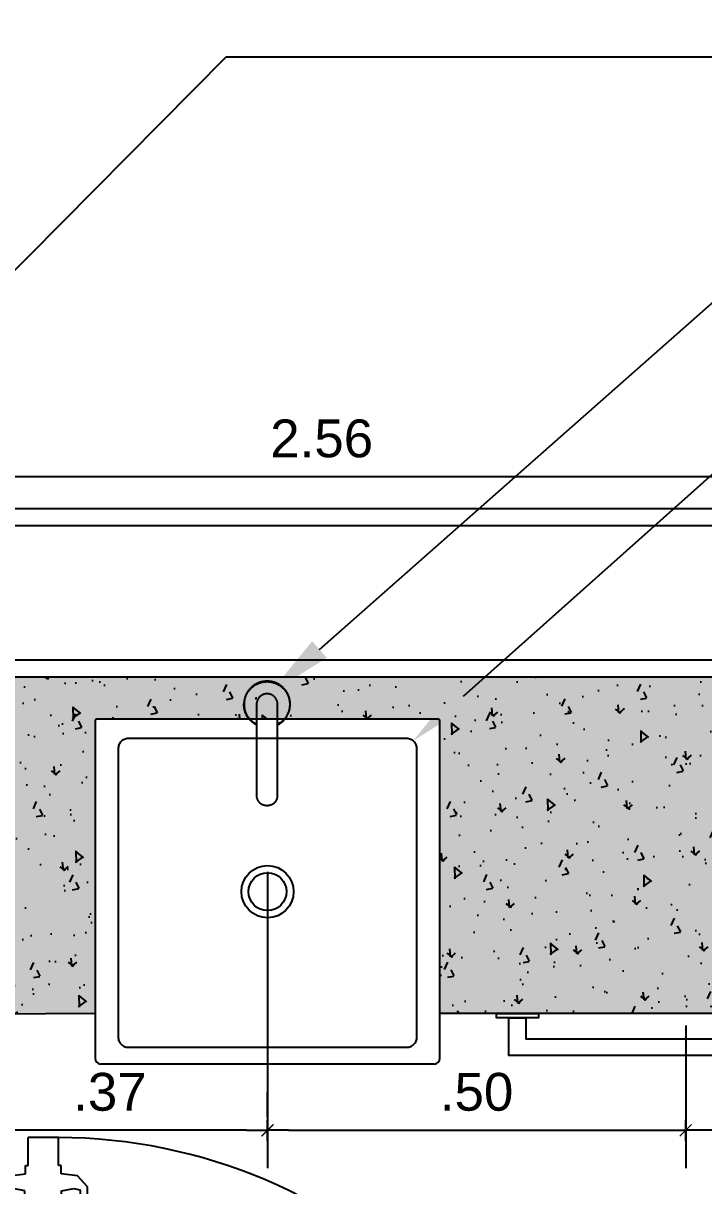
# Model space of a CAD drawing. Header units: metres. Extents: x 198 to 412, y -54 to 17.
# Drawn here: x 259.493 to 260.302, y -2.328 to -0.946 of the extents above; entities that cross this region are included whole.
import ezdxf
from ezdxf import colors
from ezdxf.entities.mleader import LeaderData, LeaderLine
from ezdxf.math import Vec2, Vec3

# ---------------------------------------------------------------- set-up
doc = ezdxf.new("R2010")
doc.units = ezdxf.units.M
doc.header["$LTSCALE"] = 10
for name, color, linetype in [('01', 1, 'Continuous'), ('02', 2, 'Continuous'), ('A-ABERTURAS', 2, 'Continuous'), ('A-EQUIPAMIENTO FIJO', 1, 'Continuous'), ('A-MUROS', 6, 'Continuous'), ('A-Revoques', 1, 'Continuous'), ('A-TEXTOS', 2, 'Continuous'), ('Equipamiento Fijo', 2, 'Continuous'), ('HT-253', 253, 'Continuous'), ('TCOTA', 1, 'Continuous')]:
    doc.layers.add(name, color=color, linetype=linetype)
doc.styles.add('ARIAL', font='arial.ttf')
doc.dimstyles.new('ST-COTA-25', dxfattribs={"dimscale": 0.25, "dimtxt": 0.18, "dimasz": 0.1, "dimexe": 0.18, "dimexo": 0.0625, "dimgap": 0.09, "dimtad": 1, "dimzin": 4, "dimdsep": 46, "dimtxsty": 'ARIAL', "dimblk1": 'COTA_N', "dimblk2": 'COTA_N', "dimsah": 1, "dimcen": 0.09, "dimclrd": 8, "dimclre": 8, "dimclrt": 1, "dimadec": 0, "dimazin": 0, "dimtfac": 1, "dimtix": 1, "dimtmove": 0, "dimatfit": 3, "dimldrblk": 'COTA_N', "dimfxl": 0.18, "dimtolj": 1, "dimtzin": 0, "dimarcsym": 0})

# ---------------------------------------------------------------- blocks, each defined once
blk = doc.blocks.new('hoja 65')
for p, q in [((1.8722, 6.9573), (1.8722, 6.9907)), ((1.9082, 6.9907), (1.8722, 6.9907)), ((1.8722, 6.9573), (1.8722, 6.9907)), ((1.9082, 6.9907), (1.8722, 6.9907)), ((1.9082, 6.9573), (1.9082, 6.9907)), ((1.9082, 6.9573), (1.9082, 6.9907)), ((1.869, 6.9476), (1.869, 6.9573)), ((1.869, 6.9573), (1.8722, 6.9573)), ((1.869, 6.9476), (1.869, 6.9573)), ((1.869, 6.9573), (1.8722, 6.9573)), ((1.9115, 6.9573), (1.9082, 6.9573)), ((1.9115, 6.9573), (1.9082, 6.9573)), ((1.9115, 6.9476), (1.9115, 6.9573)), ((1.9115, 6.9476), (1.9115, 6.9573)), ((1.8378, 6.9321), (1.8496, 6.945)), ((1.8378, 6.9321), (1.8496, 6.945)), ((1.8496, 6.945), (1.869, 6.9476)), ((1.8496, 6.945), (1.869, 6.9476)), ((1.9308, 6.945), (1.9115, 6.9476)), ((1.9308, 6.945), (1.9115, 6.9476)), ((1.9427, 6.9321), (1.9308, 6.945)), ((1.9427, 6.9321), (1.9308, 6.945)), ((1.8378, 6.8428), (1.8378, 6.9321)), ((1.8378, 6.8428), (1.8378, 6.9321)), ((1.8539, 6.9299), (1.8464, 6.9283)), ((1.8539, 6.9299), (1.8464, 6.9283)), ((1.8464, 6.9283), (1.8464, 6.8428)), ((1.8464, 6.9283), (1.8464, 6.8428)), ((1.8684, 6.9272), (1.8539, 6.9299)), ((1.8684, 6.9272), (1.8539, 6.9299)), ((1.8684, 6.9175), (1.8684, 6.9272)), ((1.8684, 6.9175), (1.8684, 6.9272)), ((1.912, 6.9272), (1.9265, 6.9299)), ((1.912, 6.9272), (1.9265, 6.9299)), ((1.912, 6.9175), (1.912, 6.9272)), ((1.912, 6.9175), (1.912, 6.9272)), ((1.9265, 6.9299), (1.9341, 6.9283)), ((1.9265, 6.9299), (1.9341, 6.9283)), ((1.9341, 6.9283), (1.9341, 6.8428)), ((1.9341, 6.9283), (1.9341, 6.8428)), ((1.9427, 6.8428), (1.9427, 6.9321)), ((1.9427, 6.8428), (1.9427, 6.9321)), ((1.8722, 6.9175), (1.8684, 6.9175)), ((1.8722, 6.9175), (1.8684, 6.9175)), ((1.8722, 6.3407), (1.8722, 6.9175)), ((1.8722, 6.3407), (1.8722, 6.9175)), ((1.9082, 6.3407), (1.9082, 6.9175)), ((1.9082, 6.9175), (1.912, 6.9175)), ((1.9082, 6.3407), (1.9082, 6.9175)), ((1.9082, 6.9175), (1.912, 6.9175)), ((1.8464, 6.8428), (1.8378, 6.8428)), ((1.8464, 6.8428), (1.8378, 6.8428)), ((1.9341, 6.8428), (1.9427, 6.8428)), ((1.9341, 6.8428), (1.9427, 6.8428)), ((1.8722, 6.3407), (1.9082, 6.3407)), ((1.8722, 6.3407), (1.9082, 6.3407))]:
    blk.add_line(p, q)
blk = doc.blocks.new('A$C9029')
at = {"transparency": 33554661}
h = blk.add_hatch(dxfattribs=at)
h.set_pattern_fill('ANSI31', color=1, scale=0.001, angle=180, style=0)
h.set_pattern_definition([(135, (3010.01075, -1180.768174), (0.0022450640303, 0.0022450640303), [])])
h.paths.add_polyline_path([(0.79, 0.01), (0.79, 0.12), (0.775, 0.12), (0.775, 0.01)])
h.paths.add_polyline_path([(0.055, 0.01), (0.055, 0.12), (0.04, 0.12), (0.04, 0.01)])
for p, q in [((0.04, 0.12), (0.02, 0.12)), ((0.79, 0.12), (0.81, 0.12)), ((0.04, 0.01), (0.02, 0.01)), ((0.79, 0.01), (0.81, 0.01))]:
    blk.add_line(p, q, dxfattribs=at)
for points in [[(0, 0.13), (0.07, 0.13), (0.07, 0.12), (0, 0.12)], [(0.83, 0.13), (0.76, 0.13), (0.76, 0.12), (0.83, 0.12)], [(0.01, 0.01), (0.08, 0.01), (0.08, 0), (0.01, 0)], [(0.82, 0.01), (0.75, 0.01), (0.75, 0), (0.82, 0)]]:
    blk.add_lwpolyline(points, close=True, dxfattribs=at)
at = {"color": 0, "linetype": 'ByBlock', "transparency": 33554661}
for points in [[(0.02, 0.12), (0.04, 0.12), (0.04, 0.01), (0.02, 0.01)], [(0.055, 0.12), (0.055, 0.01), (0.09, 0.01), (0.09, 0.084), (0.08, 0.084), (0.08, 0.12)], [(0.775, 0.12), (0.775, 0.01), (0.74, 0.01), (0.74, 0.084), (0.75, 0.084), (0.75, 0.12)], [(0.79, 0.12), (0.81, 0.12), (0.81, 0.01), (0.79, 0.01)]]:
    blk.add_lwpolyline(points, close=True, dxfattribs=at)
at = {"color": 1, "transparency": 33554661}
blk.add_arc((0.1135, 0.1333), 0.6367, 358.7992, 89.7714, dxfattribs=at)
at = {"transparency": 33554661}
blk.add_blockref('hoja 65', (-1.7922, -6.2207), dxfattribs=at)
blk = doc.blocks.new('L830_p')
at = {"layer": 'A-EQUIPAMIENTO FIJO'}
for p, q in [((-205.5, 212.4), (-205.5, -188.6)), ((202.5, 214.4), (-203.5, 214.4)), ((204.5, -188.6), (204.5, 212.4)), ((165, 191.4), (-166, 191.4)), ((-178, 179.4), (-178, -163.6)), ((177, -163.6), (177, 179.4)), ((-166, -175.6), (165, -175.6)), ((197.5, -195.6), (-198.5, -195.6))]:
    blk.add_line(p, q, dxfattribs=at)
for points in [[(-166, 191.4, 0), (-167.2, 191.4, 0), (-168.4, 191.2, 0), (-169.5, 190.9, 0), (-170.6, 190.5, 0), (-171.7, 190, 0), (-172.7, 189.4, 0), (-173.6, 188.7, 0), (-174.5, 187.9, 0), (-175.3, 187.1, 0), (-176, 186.1, 0), (-176.6, 185.1, 0), (-177.1, 184, 0), (-177.5, 182.9, 0), (-177.8, 181.8, 0), (-178, 180.6, 0), (-178, 179.4, 0)], [(177, 179.4, 0), (176.9, 180.6, 0), (176.8, 181.8, 0), (176.5, 182.9, 0), (176.1, 184, 0), (175.6, 185.1, 0), (175, 186.1, 0), (174.3, 187.1, 0), (173.5, 187.9, 0), (172.6, 188.7, 0), (171.7, 189.4, 0), (170.6, 190, 0), (169.6, 190.5, 0), (168.5, 190.9, 0), (167.3, 191.2, 0), (166.2, 191.4, 0), (165, 191.4, 0)], [(-178, -163.6, 0), (-178, -164.8, 0), (-177.8, -165.9, 0), (-177.5, -167.1, 0), (-177.1, -168.2, 0), (-176.6, -169.2, 0), (-176, -170.3, 0), (-175.3, -171.2, 0), (-174.5, -172.1, 0), (-173.6, -172.9, 0), (-172.7, -173.6, 0), (-171.7, -174.2, 0), (-170.6, -174.7, 0), (-169.5, -175.1, 0), (-168.4, -175.4, 0), (-167.2, -175.5, 0), (-166, -175.6, 0)], [(165, -175.6, 0), (166.2, -175.5, 0), (167.3, -175.4, 0), (168.5, -175.1, 0), (169.6, -174.7, 0), (170.6, -174.2, 0), (171.7, -173.6, 0), (172.6, -172.9, 0), (173.5, -172.1, 0), (174.3, -171.2, 0), (175, -170.3, 0), (175.6, -169.2, 0), (176.1, -168.2, 0), (176.5, -167.1, 0), (176.8, -165.9, 0), (176.9, -164.8, 0), (177, -163.6, 0)]]:
    blk.add_polyline3d(points, dxfattribs=at)
for radius in [31, 22.5]:
    blk.add_circle((-0.5, 9.4), radius, dxfattribs=at)
for centre, radius, start, end in [((-203.5, 212.4), 2, 89.9815, 180), ((202.5, 212.4), 2, 359.9815, 90), ((-198.5, -188.6), 7, 180.001, 270.001), ((197.5, -188.6), 7, 269.999, 359.999)]:
    blk.add_arc(centre, radius, start, end, dxfattribs=at)
blk = doc.blocks.new('A$C4FED31ED')
for p, q in [((-0.015, 0.0828), (-0.0141, 0.0833)), ((-0.0141, 0.0833), (-0.0133, 0.0837)), ((-0.0129, 0.0834), (-0.0137, 0.0829)), ((-0.0133, 0.0837), (-0.0124, 0.0841)), ((-0.0121, 0.0838), (-0.0129, 0.0834)), ((-0.0124, 0.0841), (-0.0116, 0.0845)), ((-0.0112, 0.0842), (-0.0121, 0.0838)), ((-0.0116, 0.0845), (-0.0107, 0.0849)), ((-0.0104, 0.0845), (-0.0112, 0.0842)), ((-0.0107, 0.0849), (-0.0098, 0.0853)), ((-0.0095, 0.0848), (-0.0104, 0.0845)), ((-0.0098, 0.0853), (-0.0089, 0.0856)), ((-0.0086, 0.0851), (-0.0095, 0.0848)), ((-0.0089, 0.0856), (-0.008, 0.0858)), ((-0.0078, 0.0854), (-0.0086, 0.0851)), ((-0.008, 0.0858), (-0.0071, 0.0861)), ((-0.0069, 0.0856), (-0.0078, 0.0854)), ((-0.0071, 0.0861), (-0.0061, 0.0863)), ((-0.006, 0.0858), (-0.0069, 0.0856)), ((-0.0061, 0.0863), (-0.0052, 0.0865)), ((-0.0051, 0.086), (-0.006, 0.0858)), ((-0.0052, 0.0865), (-0.0043, 0.0866)), ((-0.0041, 0.0861), (-0.0051, 0.086)), ((-0.0043, 0.0866), (-0.0033, 0.0867)), ((-0.0032, 0.0862), (-0.0041, 0.0861)), ((-0.0033, 0.0867), (-0.0024, 0.0868)), ((-0.0023, 0.0863), (-0.0032, 0.0862)), ((-0.0024, 0.0868), (-0.0014, 0.0869)), ((-0.0014, 0.0864), (-0.0023, 0.0863)), ((-0.0014, 0.0869), (-0.0005, 0.0869)), ((-0.0005, 0.0864), (-0.0014, 0.0864)), ((-0.0005, 0.0869), (0.0005, 0.0869)), ((0.0005, 0.0864), (-0.0005, 0.0864)), ((0.0005, 0.0869), (0.0014, 0.0868)), ((0.0014, 0.0863), (0.0005, 0.0864)), ((0.0014, 0.0868), (0.0023, 0.0867)), ((0.0023, 0.0862), (0.0014, 0.0863)), ((0.0023, 0.0867), (0.0033, 0.0866)), ((0.0032, 0.0861), (0.0023, 0.0862)), ((0.0041, 0.086), (0.0032, 0.0861)), ((0.0033, 0.0866), (0.0042, 0.0865)), ((0.005, 0.0858), (0.0041, 0.086)), ((0.0042, 0.0865), (0.0051, 0.0863)), ((0.0059, 0.0856), (0.005, 0.0858)), ((0.0051, 0.0863), (0.006, 0.0861)), ((0.0068, 0.0854), (0.0059, 0.0856)), ((0.006, 0.0861), (0.0069, 0.0859)), ((0.0077, 0.0851), (0.0068, 0.0854)), ((0.0069, 0.0859), (0.0078, 0.0856)), ((0.0086, 0.0848), (0.0077, 0.0851)), ((0.0078, 0.0856), (0.0087, 0.0853)), ((0.0094, 0.0845), (0.0086, 0.0848)), ((0.0087, 0.0853), (0.0096, 0.085)), ((0.0103, 0.0842), (0.0094, 0.0845)), ((0.0096, 0.085), (0.0105, 0.0846)), ((0.0111, 0.0838), (0.0103, 0.0842)), ((0.0105, 0.0846), (0.0113, 0.0842)), ((0.012, 0.0834), (0.0111, 0.0838)), ((0.0113, 0.0842), (0.0122, 0.0838)), ((0.0128, 0.0829), (0.012, 0.0834)), ((0.0122, 0.0838), (0.013, 0.0834)), ((0.013, 0.0834), (0.0138, 0.0829)), ((-0.0262, 0.069), (-0.0259, 0.0699)), ((-0.0259, 0.0699), (-0.0255, 0.0708)), ((-0.0256, 0.0693), (-0.0259, 0.0684)), ((-0.0252, 0.0701), (-0.0256, 0.0693)), ((-0.0255, 0.0708), (-0.0251, 0.0716)), ((-0.0249, 0.071), (-0.0252, 0.0701)), ((-0.0251, 0.0716), (-0.0247, 0.0725)), ((-0.0244, 0.0718), (-0.0249, 0.071)), ((-0.0247, 0.0725), (-0.0242, 0.0733)), ((-0.024, 0.0726), (-0.0244, 0.0718)), ((-0.0242, 0.0733), (-0.0237, 0.0741)), ((-0.0235, 0.0734), (-0.024, 0.0726)), ((-0.0237, 0.0741), (-0.0232, 0.0749)), ((-0.023, 0.0742), (-0.0235, 0.0734)), ((-0.0232, 0.0749), (-0.0226, 0.0757)), ((-0.0225, 0.075), (-0.023, 0.0742)), ((-0.0226, 0.0757), (-0.022, 0.0765)), ((-0.022, 0.0757), (-0.0225, 0.075)), ((-0.022, 0.0765), (-0.0214, 0.0772)), ((-0.0214, 0.0764), (-0.022, 0.0757)), ((-0.0214, 0.0772), (-0.0208, 0.0779)), ((-0.0208, 0.0771), (-0.0214, 0.0764)), ((-0.0208, 0.0779), (-0.0201, 0.0786)), ((-0.0202, 0.0778), (-0.0208, 0.0771)), ((-0.0196, 0.0785), (-0.0202, 0.0778)), ((-0.0201, 0.0786), (-0.0195, 0.0793)), ((-0.0189, 0.0791), (-0.0196, 0.0785)), ((-0.0195, 0.0793), (-0.0188, 0.0799)), ((-0.0182, 0.0797), (-0.0189, 0.0791)), ((-0.0188, 0.0799), (-0.018, 0.0805)), ((-0.0175, 0.0803), (-0.0182, 0.0797)), ((-0.018, 0.0805), (-0.0173, 0.0811)), ((-0.0168, 0.0809), (-0.0175, 0.0803)), ((-0.0173, 0.0811), (-0.0165, 0.0817)), ((-0.016, 0.0814), (-0.0168, 0.0809)), ((-0.0165, 0.0817), (-0.0158, 0.0823)), ((-0.0153, 0.082), (-0.016, 0.0814)), ((-0.0158, 0.0823), (-0.015, 0.0828)), ((-0.0145, 0.0825), (-0.0153, 0.082)), ((-0.0137, 0.0829), (-0.0145, 0.0825)), ((-0.0086, 0.0689), (-0.0083, 0.0692)), ((-0.0083, 0.0692), (-0.0079, 0.0694)), ((-0.0079, 0.0694), (-0.0076, 0.0697)), ((-0.0076, 0.0697), (-0.0072, 0.0699)), ((-0.0072, 0.0699), (-0.0068, 0.0701)), ((-0.0068, 0.0701), (-0.0065, 0.0704)), ((-0.0065, 0.0704), (-0.0061, 0.0706)), ((-0.0061, 0.0706), (-0.0057, 0.0707)), ((-0.0057, 0.0707), (-0.0053, 0.0709)), ((-0.0053, 0.0709), (-0.0049, 0.0711)), ((-0.0049, 0.0711), (-0.0045, 0.0712)), ((-0.0045, 0.0712), (-0.0041, 0.0714)), ((-0.0041, 0.0714), (-0.0037, 0.0715)), ((-0.0037, 0.0715), (-0.0033, 0.0716)), ((-0.0033, 0.0716), (-0.0028, 0.0717)), ((-0.0028, 0.0717), (-0.0024, 0.0717)), ((-0.0024, 0.0717), (-0.002, 0.0718)), ((-0.002, 0.0718), (-0.0015, 0.0718)), ((-0.0015, 0.0718), (-0.0011, 0.0719)), ((-0.0011, 0.0719), (-0.0007, 0.0719)), ((-0.0007, 0.0719), (-0.0003, 0.0719)), ((-0.0003, 0.0719), (0.0002, 0.0719)), ((0.0002, 0.0719), (0.0006, 0.0718)), ((0.0006, 0.0718), (0.001, 0.0718)), ((0.001, 0.0718), (0.0015, 0.0717)), ((0.0015, 0.0717), (0.0019, 0.0717)), ((0.0019, 0.0717), (0.0023, 0.0716)), ((0.0023, 0.0716), (0.0027, 0.0715)), ((0.0027, 0.0715), (0.0031, 0.0714)), ((0.0031, 0.0714), (0.0036, 0.0712)), ((0.0036, 0.0712), (0.004, 0.0711)), ((0.004, 0.0711), (0.0044, 0.0709)), ((0.0044, 0.0709), (0.0048, 0.0707)), ((0.0048, 0.0707), (0.0051, 0.0706)), ((0.0051, 0.0706), (0.0055, 0.0704)), ((0.0055, 0.0704), (0.0059, 0.0701)), ((0.0059, 0.0701), (0.0063, 0.0699)), ((0.0063, 0.0699), (0.0066, 0.0697)), ((0.0066, 0.0697), (0.007, 0.0694)), ((0.007, 0.0694), (0.0073, 0.0692)), ((0.0073, 0.0692), (0.0077, 0.0689)), ((0.0136, 0.0825), (0.0128, 0.0829)), ((0.0143, 0.082), (0.0136, 0.0825)), ((0.0138, 0.0829), (0.0146, 0.0824)), ((0.0151, 0.0814), (0.0143, 0.082)), ((0.0146, 0.0824), (0.0154, 0.0819)), ((0.0158, 0.0809), (0.0151, 0.0814)), ((0.0154, 0.0819), (0.0161, 0.0813)), ((0.0166, 0.0803), (0.0158, 0.0809)), ((0.0161, 0.0813), (0.0169, 0.0807)), ((0.0173, 0.0797), (0.0166, 0.0803)), ((0.0169, 0.0807), (0.0176, 0.0801)), ((0.018, 0.0791), (0.0173, 0.0797)), ((0.0176, 0.0801), (0.0183, 0.0795)), ((0.0186, 0.0785), (0.018, 0.0791)), ((0.0183, 0.0795), (0.019, 0.0788)), ((0.0193, 0.0778), (0.0186, 0.0785)), ((0.019, 0.0788), (0.0196, 0.0782)), ((0.0199, 0.0771), (0.0193, 0.0778)), ((0.0196, 0.0782), (0.0203, 0.0775)), ((0.0205, 0.0764), (0.0199, 0.0771)), ((0.0203, 0.0775), (0.0209, 0.0767)), ((0.021, 0.0757), (0.0205, 0.0764)), ((0.0209, 0.0767), (0.0214, 0.076)), ((0.0216, 0.075), (0.021, 0.0757)), ((0.0214, 0.076), (0.022, 0.0753)), ((0.0221, 0.0742), (0.0216, 0.075)), ((0.022, 0.0753), (0.0225, 0.0745)), ((0.0226, 0.0734), (0.0221, 0.0742)), ((0.0225, 0.0745), (0.023, 0.0737)), ((0.0231, 0.0726), (0.0226, 0.0734)), ((0.023, 0.0737), (0.0235, 0.0729)), ((0.0235, 0.0718), (0.0231, 0.0726)), ((0.0235, 0.0729), (0.0239, 0.072)), ((0.0239, 0.071), (0.0235, 0.0718)), ((0.0239, 0.072), (0.0244, 0.0712)), ((0.0243, 0.0701), (0.0239, 0.071)), ((0.0246, 0.0693), (0.0243, 0.0701)), ((0.0244, 0.0712), (0.0248, 0.0703)), ((0.025, 0.0684), (0.0246, 0.0693)), ((0.0248, 0.0703), (0.0251, 0.0695)), ((0.0251, 0.0695), (0.0254, 0.0686)), ((-0.028, 0.0597), (-0.0279, 0.0606)), ((-0.028, 0.0587), (-0.028, 0.0597)), ((-0.0279, 0.0578), (-0.028, 0.0587)), ((-0.0279, 0.0616), (-0.0278, 0.0625)), ((-0.0279, 0.0606), (-0.0279, 0.0616)), ((-0.0278, 0.0568), (-0.0279, 0.0578)), ((-0.0278, 0.0625), (-0.0277, 0.0635)), ((-0.0277, 0.0559), (-0.0278, 0.0568)), ((-0.0277, 0.0635), (-0.0275, 0.0644)), ((-0.0276, 0.0549), (-0.0277, 0.0559)), ((-0.0275, 0.0644), (-0.0273, 0.0654)), ((-0.0274, 0.0612), (-0.0275, 0.0603)), ((-0.0275, 0.0603), (-0.0275, 0.0594)), ((-0.0275, 0.0594), (-0.0275, 0.0585)), ((-0.0275, 0.0585), (-0.0274, 0.0576)), ((-0.0273, 0.0622), (-0.0274, 0.0612)), ((-0.0274, 0.0576), (-0.0273, 0.0566)), ((-0.0273, 0.0654), (-0.0271, 0.0663)), ((-0.0272, 0.0631), (-0.0273, 0.0622)), ((-0.0273, 0.0566), (-0.0272, 0.0557)), ((-0.0271, 0.064), (-0.0272, 0.0631)), ((-0.0272, 0.0557), (-0.0271, 0.0548)), ((-0.0271, 0.0663), (-0.0268, 0.0672)), ((-0.0269, 0.0649), (-0.0271, 0.064)), ((-0.0267, 0.0658), (-0.0269, 0.0649)), ((-0.0268, 0.0672), (-0.0266, 0.0681)), ((-0.0265, 0.0667), (-0.0267, 0.0658)), ((-0.0266, 0.0681), (-0.0262, 0.069)), ((-0.0262, 0.0676), (-0.0265, 0.0667)), ((-0.0259, 0.0684), (-0.0262, 0.0676)), ((-0.013, 0.0598), (-0.0129, 0.0603)), ((-0.013, 0.0594), (-0.013, 0.0598)), ((-0.013, -0.0329), (-0.013, 0.0594)), ((-0.0129, 0.0611), (-0.0128, 0.0615)), ((-0.0129, 0.0607), (-0.0129, 0.0611)), ((-0.0129, 0.0603), (-0.0129, 0.0607)), ((-0.0128, 0.0615), (-0.0127, 0.062)), ((-0.0127, 0.062), (-0.0126, 0.0624)), ((-0.0126, 0.0624), (-0.0125, 0.0628)), ((-0.0125, 0.0628), (-0.0124, 0.0632)), ((-0.0124, 0.0632), (-0.0122, 0.0636)), ((-0.0122, 0.0636), (-0.0121, 0.064)), ((-0.0121, 0.064), (-0.0119, 0.0644)), ((-0.0119, 0.0644), (-0.0117, 0.0648)), ((-0.0117, 0.0648), (-0.0115, 0.0652)), ((-0.0115, 0.0652), (-0.0113, 0.0656)), ((-0.0113, 0.0656), (-0.0111, 0.066)), ((-0.0111, 0.066), (-0.0109, 0.0663)), ((-0.0109, 0.0663), (-0.0106, 0.0667)), ((-0.0106, 0.0667), (-0.0104, 0.067)), ((-0.0104, 0.067), (-0.0101, 0.0674)), ((-0.0101, 0.0674), (-0.0098, 0.0677)), ((-0.0098, 0.0677), (-0.0095, 0.068)), ((-0.0095, 0.068), (-0.0092, 0.0683)), ((-0.0092, 0.0683), (-0.0089, 0.0686)), ((-0.0089, 0.0686), (-0.0086, 0.0689)), ((0.0077, 0.0689), (0.008, 0.0686)), ((0.008, 0.0686), (0.0083, 0.0683)), ((0.0083, 0.0683), (0.0086, 0.068)), ((0.0086, 0.068), (0.0089, 0.0677)), ((0.0089, 0.0677), (0.0092, 0.0674)), ((0.0092, 0.0674), (0.0094, 0.067)), ((0.0094, 0.067), (0.0097, 0.0667)), ((0.0097, 0.0667), (0.0099, 0.0663)), ((0.0099, 0.0663), (0.0102, 0.066)), ((0.0102, 0.066), (0.0104, 0.0656)), ((0.0104, 0.0656), (0.0106, 0.0652)), ((0.0106, 0.0652), (0.0108, 0.0648)), ((0.0108, 0.0648), (0.011, 0.0644)), ((0.011, 0.0644), (0.0111, 0.064)), ((0.0111, 0.064), (0.0113, 0.0636)), ((0.0113, 0.0636), (0.0114, 0.0632)), ((0.0114, 0.0632), (0.0116, 0.0628)), ((0.0116, 0.0628), (0.0117, 0.0624)), ((0.0117, 0.0624), (0.0118, 0.062)), ((0.0118, 0.062), (0.0118, 0.0615)), ((0.0118, 0.0615), (0.0119, 0.0611)), ((0.0119, 0.0611), (0.012, 0.0607)), ((0.012, 0.0607), (0.012, 0.0603)), ((0.012, 0.0603), (0.012, 0.0598)), ((0.012, 0.0598), (0.012, 0.0594)), ((0.012, 0.0594), (0.012, -0.0329)), ((0.0253, 0.0676), (0.025, 0.0684)), ((0.0255, 0.0667), (0.0253, 0.0676)), ((0.0254, 0.0686), (0.0257, 0.0677)), ((0.0258, 0.0658), (0.0255, 0.0667)), ((0.0257, 0.0677), (0.026, 0.0668)), ((0.026, 0.0649), (0.0258, 0.0658)), ((0.026, 0.0668), (0.0262, 0.0659)), ((0.0261, 0.064), (0.026, 0.0649)), ((0.0263, 0.0631), (0.0261, 0.064)), ((0.0261, 0.0548), (0.0263, 0.0557)), ((0.0262, 0.0659), (0.0265, 0.065)), ((0.0264, 0.0622), (0.0263, 0.0631)), ((0.0263, 0.0557), (0.0264, 0.0566)), ((0.0265, 0.0612), (0.0264, 0.0622)), ((0.0264, 0.0566), (0.0265, 0.0576)), ((0.0265, 0.065), (0.0266, 0.0641)), ((0.0265, 0.0603), (0.0265, 0.0612)), ((0.0265, 0.0594), (0.0265, 0.0603)), ((0.0265, 0.0585), (0.0265, 0.0594)), ((0.0265, 0.0576), (0.0265, 0.0585)), ((0.0266, 0.0641), (0.0268, 0.0631)), ((0.0266, 0.0547), (0.0268, 0.0556)), ((0.0268, 0.0631), (0.0269, 0.0622)), ((0.0268, 0.0556), (0.0269, 0.0566)), ((0.0269, 0.0622), (0.027, 0.0613)), ((0.0269, 0.0566), (0.027, 0.0575)), ((0.027, 0.0613), (0.027, 0.0603)), ((0.027, 0.0603), (0.027, 0.0594)), ((0.027, 0.0584), (0.027, 0.0594)), ((0.027, 0.0575), (0.027, 0.0584)), ((-0.0274, 0.054), (-0.0276, 0.0549)), ((-0.0272, 0.0531), (-0.0274, 0.054)), ((-0.027, 0.0521), (-0.0272, 0.0531)), ((-0.0271, 0.0548), (-0.0269, 0.0539)), ((-0.0267, 0.0512), (-0.027, 0.0521)), ((-0.0269, 0.0539), (-0.0267, 0.053)), ((-0.0267, 0.053), (-0.0265, 0.0521)), ((-0.0264, 0.0503), (-0.0267, 0.0512)), ((-0.0265, 0.0521), (-0.0262, 0.0512)), ((-0.0261, 0.0494), (-0.0264, 0.0503)), ((-0.0262, 0.0512), (-0.0259, 0.0504)), ((-0.0257, 0.0485), (-0.0261, 0.0494)), ((-0.0259, 0.0504), (-0.0256, 0.0495)), ((-0.0253, 0.0477), (-0.0257, 0.0485)), ((-0.0256, 0.0495), (-0.0252, 0.0487)), ((-0.0249, 0.0468), (-0.0253, 0.0477)), ((-0.0252, 0.0487), (-0.0249, 0.0478)), ((-0.0249, 0.0478), (-0.0245, 0.047)), ((-0.0245, 0.046), (-0.0249, 0.0468)), ((-0.0245, 0.047), (-0.024, 0.0462)), ((-0.024, 0.0452), (-0.0245, 0.046)), ((-0.024, 0.0462), (-0.0236, 0.0454)), ((-0.0235, 0.0443), (-0.024, 0.0452)), ((-0.0236, 0.0454), (-0.0231, 0.0446)), ((-0.023, 0.0436), (-0.0235, 0.0443)), ((-0.0231, 0.0446), (-0.0226, 0.0439)), ((-0.0224, 0.0428), (-0.023, 0.0436)), ((-0.0226, 0.0439), (-0.022, 0.0431)), ((-0.0218, 0.042), (-0.0224, 0.0428)), ((-0.022, 0.0431), (-0.0214, 0.0424)), ((-0.0212, 0.0413), (-0.0218, 0.042)), ((-0.0214, 0.0424), (-0.0209, 0.0417)), ((-0.0209, 0.0417), (-0.0202, 0.041)), ((0.0193, 0.041), (0.0199, 0.0417)), ((0.0199, 0.0417), (0.0205, 0.0424)), ((0.0202, 0.0412), (0.0208, 0.042)), ((0.0205, 0.0424), (0.0211, 0.0431)), ((0.0208, 0.042), (0.0214, 0.0427)), ((0.0211, 0.0431), (0.0216, 0.0439)), ((0.0214, 0.0427), (0.0219, 0.0435)), ((0.0216, 0.0439), (0.0221, 0.0446)), ((0.0219, 0.0435), (0.0225, 0.0442)), ((0.0221, 0.0446), (0.0226, 0.0454)), ((0.0225, 0.0442), (0.023, 0.045)), ((0.0226, 0.0454), (0.0231, 0.0462)), ((0.023, 0.045), (0.0235, 0.0458)), ((0.0231, 0.0462), (0.0235, 0.047)), ((0.0235, 0.047), (0.0239, 0.0478)), ((0.0235, 0.0458), (0.0239, 0.0467)), ((0.0239, 0.0478), (0.0243, 0.0487)), ((0.0239, 0.0467), (0.0243, 0.0475)), ((0.0243, 0.0487), (0.0247, 0.0495)), ((0.0243, 0.0475), (0.0247, 0.0484)), ((0.0247, 0.0495), (0.025, 0.0504)), ((0.0247, 0.0484), (0.0251, 0.0492)), ((0.025, 0.0504), (0.0253, 0.0512)), ((0.0251, 0.0492), (0.0254, 0.0501)), ((0.0253, 0.0512), (0.0255, 0.0521)), ((0.0254, 0.0501), (0.0257, 0.051)), ((0.0255, 0.0521), (0.0258, 0.053)), ((0.0257, 0.051), (0.026, 0.0519)), ((0.0258, 0.053), (0.026, 0.0539)), ((0.026, 0.0539), (0.0261, 0.0548)), ((0.026, 0.0519), (0.0262, 0.0528)), ((0.0262, 0.0528), (0.0264, 0.0538)), ((0.0264, 0.0538), (0.0266, 0.0547)), ((-0.0205, 0.0406), (-0.0212, 0.0413)), ((-0.0199, 0.0399), (-0.0205, 0.0406)), ((-0.0202, 0.041), (-0.0196, 0.0403)), ((-0.0192, 0.0393), (-0.0199, 0.0399)), ((-0.0196, 0.0403), (-0.0189, 0.0397)), ((-0.0185, 0.0386), (-0.0192, 0.0393)), ((-0.0189, 0.0397), (-0.0183, 0.0391)), ((-0.0178, 0.038), (-0.0185, 0.0386)), ((-0.0183, 0.0391), (-0.0176, 0.0385)), ((-0.017, 0.0374), (-0.0178, 0.038)), ((-0.0176, 0.0385), (-0.0168, 0.0379)), ((-0.0162, 0.0369), (-0.017, 0.0374)), ((-0.0168, 0.0379), (-0.0161, 0.0374)), ((-0.0154, 0.0363), (-0.0162, 0.0369)), ((-0.0161, 0.0374), (-0.0153, 0.0369)), ((-0.0146, 0.0358), (-0.0154, 0.0363)), ((-0.0153, 0.0369), (-0.0146, 0.0364)), ((-0.0146, 0.0364), (-0.0138, 0.0359)), ((-0.0138, 0.0353), (-0.0146, 0.0358)), ((-0.0138, 0.0359), (-0.013, 0.0355)), ((-0.013, 0.0349), (-0.0138, 0.0353)), ((0.012, 0.0355), (0.0128, 0.0359)), ((0.012, 0.0349), (0.0129, 0.0353)), ((0.0128, 0.0359), (0.0136, 0.0364)), ((0.0129, 0.0353), (0.0137, 0.0358)), ((0.0136, 0.0364), (0.0144, 0.0369)), ((0.0137, 0.0358), (0.0145, 0.0363)), ((0.0144, 0.0369), (0.0152, 0.0374)), ((0.0145, 0.0363), (0.0153, 0.0368)), ((0.0152, 0.0374), (0.0159, 0.0379)), ((0.0153, 0.0368), (0.016, 0.0374)), ((0.0159, 0.0379), (0.0166, 0.0385)), ((0.016, 0.0374), (0.0168, 0.038)), ((0.0166, 0.0385), (0.0173, 0.0391)), ((0.0168, 0.038), (0.0175, 0.0386)), ((0.0173, 0.0391), (0.018, 0.0397)), ((0.0175, 0.0386), (0.0182, 0.0392)), ((0.018, 0.0397), (0.0187, 0.0403)), ((0.0182, 0.0392), (0.0189, 0.0399)), ((0.0187, 0.0403), (0.0193, 0.041)), ((0.0189, 0.0399), (0.0195, 0.0405)), ((0.0195, 0.0405), (0.0202, 0.0412)), ((-0.013, -0.0498), (-0.013, -0.033)), ((0.012, -0.033), (0.012, -0.0498)), ((-0.013, -0.05), (-0.013, -0.0498)), ((-0.013, -0.0503), (-0.013, -0.05)), ((-0.0129, -0.0505), (-0.013, -0.0503)), ((-0.0129, -0.0508), (-0.0129, -0.0505)), ((-0.0129, -0.051), (-0.0129, -0.0508)), ((-0.0129, -0.0513), (-0.0129, -0.051)), ((-0.0128, -0.0515), (-0.0129, -0.0513)), ((-0.0128, -0.0518), (-0.0128, -0.0515)), ((-0.0127, -0.052), (-0.0128, -0.0518)), ((-0.0126, -0.0523), (-0.0127, -0.052)), ((-0.0126, -0.0526), (-0.0126, -0.0523)), ((-0.0125, -0.0528), (-0.0126, -0.0526)), ((-0.0124, -0.0531), (-0.0125, -0.0528)), ((-0.0123, -0.0533), (-0.0124, -0.0531)), ((-0.0122, -0.0536), (-0.0123, -0.0533)), ((-0.0121, -0.0538), (-0.0122, -0.0536)), ((-0.012, -0.0541), (-0.0121, -0.0538)), ((-0.0118, -0.0543), (-0.012, -0.0541)), ((-0.0117, -0.0546), (-0.0118, -0.0543)), ((-0.0116, -0.0548), (-0.0117, -0.0546)), ((-0.0114, -0.0551), (-0.0116, -0.0548)), ((-0.0113, -0.0553), (-0.0114, -0.0551)), ((0.0105, -0.0551), (0.0103, -0.0553)), ((0.0106, -0.0548), (0.0105, -0.0551)), ((0.0108, -0.0546), (0.0106, -0.0548)), ((0.0109, -0.0543), (0.0108, -0.0546)), ((0.011, -0.0541), (0.0109, -0.0543)), ((0.0112, -0.0538), (0.011, -0.0541)), ((0.0113, -0.0536), (0.0112, -0.0538)), ((0.0114, -0.0533), (0.0113, -0.0536)), ((0.0115, -0.0531), (0.0114, -0.0533)), ((0.0116, -0.0526), (0.0115, -0.0528)), ((0.0115, -0.0528), (0.0115, -0.0531)), ((0.0117, -0.0523), (0.0116, -0.0526)), ((0.0118, -0.052), (0.0117, -0.0523)), ((0.0119, -0.0515), (0.0118, -0.0518)), ((0.0118, -0.0518), (0.0118, -0.052)), ((0.012, -0.051), (0.0119, -0.0513)), ((0.0119, -0.0513), (0.0119, -0.0515)), ((0.012, -0.0498), (0.012, -0.05)), ((0.012, -0.05), (0.012, -0.0503)), ((0.012, -0.0503), (0.012, -0.0505)), ((0.012, -0.0505), (0.012, -0.0508)), ((0.012, -0.0508), (0.012, -0.051)), ((-0.0111, -0.0556), (-0.0113, -0.0553)), ((-0.0109, -0.0558), (-0.0111, -0.0556)), ((-0.0108, -0.0561), (-0.0109, -0.0558)), ((-0.0106, -0.0563), (-0.0108, -0.0561)), ((-0.0104, -0.0565), (-0.0106, -0.0563)), ((-0.0102, -0.0567), (-0.0104, -0.0565)), ((-0.01, -0.057), (-0.0102, -0.0567)), ((-0.0098, -0.0572), (-0.01, -0.057)), ((-0.0095, -0.0574), (-0.0098, -0.0572)), ((-0.0093, -0.0576), (-0.0095, -0.0574)), ((-0.0091, -0.0578), (-0.0093, -0.0576)), ((-0.0088, -0.058), (-0.0091, -0.0578)), ((-0.0086, -0.0582), (-0.0088, -0.058)), ((-0.0083, -0.0583), (-0.0086, -0.0582)), ((-0.0081, -0.0585), (-0.0083, -0.0583)), ((-0.0078, -0.0587), (-0.0081, -0.0585)), ((-0.0076, -0.0589), (-0.0078, -0.0587)), ((-0.0073, -0.059), (-0.0076, -0.0589)), ((-0.007, -0.0592), (-0.0073, -0.059)), ((-0.0068, -0.0593), (-0.007, -0.0592)), ((-0.0065, -0.0594), (-0.0068, -0.0593)), ((-0.0062, -0.0596), (-0.0065, -0.0594)), ((-0.0059, -0.0597), (-0.0062, -0.0596)), ((-0.0056, -0.0598), (-0.0059, -0.0597)), ((-0.0054, -0.0599), (-0.0056, -0.0598)), ((-0.0051, -0.06), (-0.0054, -0.0599)), ((-0.0048, -0.0601), (-0.0051, -0.06)), ((-0.0045, -0.0602), (-0.0048, -0.0601)), ((-0.0042, -0.0603), (-0.0045, -0.0602)), ((-0.0039, -0.0604), (-0.0042, -0.0603)), ((-0.0036, -0.0605), (-0.0039, -0.0604)), ((-0.0033, -0.0605), (-0.0036, -0.0605)), ((-0.003, -0.0606), (-0.0033, -0.0605)), ((-0.0027, -0.0606), (-0.003, -0.0606)), ((-0.0025, -0.0607), (-0.0027, -0.0606)), ((-0.0022, -0.0607), (-0.0025, -0.0607)), ((-0.0019, -0.0607), (-0.0022, -0.0607)), ((-0.0016, -0.0608), (-0.0019, -0.0607)), ((-0.0013, -0.0608), (-0.0016, -0.0608)), ((-0.001, -0.0608), (-0.0013, -0.0608)), ((-0.0007, -0.0608), (-0.001, -0.0608)), ((-0.0005, -0.0608), (-0.0007, -0.0608)), ((-0.0002, -0.0608), (-0.0005, -0.0608)), ((0.0001, -0.0608), (-0.0002, -0.0608)), ((0.0004, -0.0608), (0.0001, -0.0608)), ((0.0007, -0.0608), (0.0004, -0.0608)), ((0.0009, -0.0607), (0.0007, -0.0608)), ((0.0012, -0.0607), (0.0009, -0.0607)), ((0.0015, -0.0607), (0.0012, -0.0607)), ((0.0018, -0.0606), (0.0015, -0.0607)), ((0.0021, -0.0606), (0.0018, -0.0606)), ((0.0024, -0.0605), (0.0021, -0.0606)), ((0.0027, -0.0605), (0.0024, -0.0605)), ((0.003, -0.0604), (0.0027, -0.0605)), ((0.0033, -0.0603), (0.003, -0.0604)), ((0.0036, -0.0602), (0.0033, -0.0603)), ((0.0038, -0.0601), (0.0036, -0.0602)), ((0.0041, -0.06), (0.0038, -0.0601)), ((0.0044, -0.0599), (0.0041, -0.06)), ((0.0047, -0.0598), (0.0044, -0.0599)), ((0.005, -0.0597), (0.0047, -0.0598)), ((0.0053, -0.0596), (0.005, -0.0597)), ((0.0056, -0.0594), (0.0053, -0.0596)), ((0.0058, -0.0593), (0.0056, -0.0594)), ((0.0061, -0.0592), (0.0058, -0.0593)), ((0.0064, -0.059), (0.0061, -0.0592)), ((0.0066, -0.0589), (0.0064, -0.059)), ((0.0069, -0.0587), (0.0066, -0.0589)), ((0.0072, -0.0585), (0.0069, -0.0587)), ((0.0074, -0.0583), (0.0072, -0.0585)), ((0.0077, -0.0582), (0.0074, -0.0583)), ((0.0079, -0.058), (0.0077, -0.0582)), ((0.0081, -0.0578), (0.0079, -0.058)), ((0.0084, -0.0576), (0.0081, -0.0578)), ((0.0086, -0.0574), (0.0084, -0.0576)), ((0.0088, -0.0572), (0.0086, -0.0574)), ((0.009, -0.057), (0.0088, -0.0572)), ((0.0092, -0.0567), (0.009, -0.057)), ((0.0094, -0.0565), (0.0092, -0.0567)), ((0.0096, -0.0563), (0.0094, -0.0565)), ((0.0098, -0.0561), (0.0096, -0.0563)), ((0.01, -0.0558), (0.0098, -0.0561)), ((0.0102, -0.0556), (0.01, -0.0558)), ((0.0103, -0.0553), (0.0102, -0.0556))]:
    blk.add_line(p, q)
blk = doc.blocks.new('COTA_N')
for p, q in [((-1, 0), (0, 0)), ((0, 0.5), (0, -0.5))]:
    blk.add_line(p, q)
at = {"color": 3, "const_width": 0.065}
blk.add_lwpolyline([(0.141, 0.141), (0.283, 0.283), (0, 0), (-0.141, -0.141), (-0.283, -0.283)], dxfattribs=at)
blk = doc.blocks.new('*D233')
at = {"layer": 'Defpoints', "color": 0, "transparency": 16777216}
for p in [(260.2801, -2.1342), (261.1263, -2.1829), (260.2801, -2.2621)]:
    blk.add_point(p, dxfattribs=at)
at = {"layer": 'TCOTA', "color": 8, "lineweight": -2, "transparency": 16777216}
for p, q in [((260.2801, -2.1498), (260.2801, -2.3071)), ((261.1263, -2.1986), (261.1263, -2.3071)), ((261.1013, -2.2621), (260.3051, -2.2621))]:
    blk.add_line(p, q, dxfattribs=at)
at = {"layer": 'TCOTA', "color": 8, "lineweight": -2, "transparency": 16777216, "xscale": 0.025, "yscale": 0.025, "zscale": 0.025, "rotation": 180}
blk.add_blockref('COTA_N', (260.2801, -2.2621), dxfattribs=at)
at = {"layer": 'TCOTA', "color": 8, "lineweight": -2, "transparency": 16777216, "xscale": 0.025, "yscale": 0.025, "zscale": 0.025}
blk.add_blockref('COTA_N', (261.1263, -2.2621), dxfattribs=at)
at = {"layer": 'TCOTA', "color": 1, "transparency": 16777216, "insert": (260.7032, -2.2166), "char_height": 0.045, "attachment_point": 5, "style": 'ARIAL'}
blk.add_mtext('\\A1;.85', dxfattribs=at)
blk = doc.blocks.new('*D234')
at = {"layer": 'Defpoints', "color": 0, "transparency": 16777216}
for p in [(259.7831, -1.9392), (260.2801, -2.1218), (260.2801, -2.2621)]:
    blk.add_point(p, dxfattribs=at)
at = {"layer": 'TCOTA', "color": 8, "lineweight": -2, "transparency": 16777216}
for p, q in [((259.7831, -1.9548), (259.7831, -2.3071)), ((260.2801, -2.1374), (260.2801, -2.3071)), ((259.8081, -2.2621), (260.2551, -2.2621))]:
    blk.add_line(p, q, dxfattribs=at)
at = {"layer": 'TCOTA', "color": 8, "lineweight": -2, "transparency": 16777216, "xscale": 0.025, "yscale": 0.025, "zscale": 0.025, "rotation": 180}
blk.add_blockref('COTA_N', (259.7831, -2.2621), dxfattribs=at)
at = {"layer": 'TCOTA', "color": 8, "lineweight": -2, "transparency": 16777216, "xscale": 0.025, "yscale": 0.025, "zscale": 0.025}
blk.add_blockref('COTA_N', (260.2801, -2.2621), dxfattribs=at)
at = {"layer": 'TCOTA', "color": 1, "transparency": 16777216, "insert": (260.0316, -2.2166), "char_height": 0.045, "attachment_point": 5, "style": 'ARIAL'}
blk.add_mtext('\\A1;.50', dxfattribs=at)
blk = doc.blocks.new('*D235')
at = {"layer": 'Defpoints', "color": 0, "transparency": 16777216}
for p in [(259.4085, -2.2621), (259.4085, -2.2621), (259.7831, -2.2621)]:
    blk.add_point(p, dxfattribs=at)
at = {"layer": 'TCOTA', "color": 8, "lineweight": -2, "transparency": 16777216}
for p, q in [((259.4085, -2.2465), (259.4085, -2.2171)), ((259.7831, -2.2465), (259.7831, -2.2171)), ((259.7581, -2.2621), (259.4335, -2.2621))]:
    blk.add_line(p, q, dxfattribs=at)
at = {"layer": 'TCOTA', "color": 8, "lineweight": -2, "transparency": 16777216, "xscale": 0.025, "yscale": 0.025, "zscale": 0.025, "rotation": 180}
blk.add_blockref('COTA_N', (259.4085, -2.2621), dxfattribs=at)
at = {"layer": 'TCOTA', "color": 8, "lineweight": -2, "transparency": 16777216, "xscale": 0.025, "yscale": 0.025, "zscale": 0.025}
blk.add_blockref('COTA_N', (259.7831, -2.2621), dxfattribs=at)
at = {"layer": 'TCOTA', "color": 1, "transparency": 16777216, "insert": (259.5958, -2.2166), "char_height": 0.045, "attachment_point": 5, "style": 'ARIAL'}
blk.add_mtext('\\A1;.37', dxfattribs=at)
blk = doc.blocks.new('*D276')
at = {"layer": 'Defpoints', "color": 0, "transparency": 16777216}
for p in [(258.5686, -1.4851), (258.5686, -1.7229), (261.1264, -1.7229)]:
    blk.add_point(p, dxfattribs=at)
at = {"layer": 'TCOTA', "color": 8, "lineweight": -2, "transparency": 16777216}
for p, q in [((258.5686, -1.7073), (258.5686, -1.4401)), ((261.1264, -1.7073), (261.1264, -1.4401)), ((261.1014, -1.4851), (258.5936, -1.4851))]:
    blk.add_line(p, q, dxfattribs=at)
at = {"layer": 'TCOTA', "color": 8, "lineweight": -2, "transparency": 16777216, "xscale": 0.025, "yscale": 0.025, "zscale": 0.025, "rotation": 180}
blk.add_blockref('COTA_N', (258.5686, -1.4851), dxfattribs=at)
at = {"layer": 'TCOTA', "color": 8, "lineweight": -2, "transparency": 16777216, "xscale": 0.025, "yscale": 0.025, "zscale": 0.025}
blk.add_blockref('COTA_N', (261.1264, -1.4851), dxfattribs=at)
at = {"layer": 'TCOTA', "color": 1, "transparency": 16777216, "insert": (259.8475, -1.4396), "char_height": 0.045, "attachment_point": 5, "style": 'ARIAL'}
blk.add_mtext('\\A1;2.56', dxfattribs=at)

msp = doc.modelspace()

# ---------------------------------------------------------------- hatches: boundary and pattern name
at = {"layer": 'HT-253'}
h = msp.add_hatch(dxfattribs=at)
h.set_pattern_fill('AR-CONC', color=1, scale=0.0005, angle=45, double=1)
h.set_pattern_definition([(95, (-286.13939, -11777.41605), (0.07004732517, 0.0587766897), [0.009525, -0.104775]), (40, (-286.13939, -11777.41605), (-0.0800092266, 0.0550883643), [0.00762, -0.0838202921]), (145.4514447, (-286.13355, -11777.41115), (-0.0099618988, 0.1138650511), [0.0080950044, -0.0890451223]), (91.1842, (-286.15735, -11777.39809), (0.1107051216, 0.0809767064), [0.0142875, -0.1571625]), (141.6355576, (-286.14812, -11777.39134), (-0.0035433087, 0.1714133818), [0.0121425116, -0.133567804]), (36.1841512, (-286.15735, -11777.39809), (-0.0035433087, 0.1714133818), [0.0114299835, -0.125729866]), (66, (-286.14388, -11777.393596), (0.08975998965, 0.01744757454), [0.009525, -0.104775]), (11, (-286.14388, -11777.3936), (-0.04326996326, 0.0869705966), [0.00762, -0.08382]), (116.451445, (-286.1364, -11777.39214), (0.04649002594, 0.10441817135), [0.0080950044, -0.0890449688]), (82.5, (-286.139388, -11777.416046), (-0.02880273453, 0.03098670684), [0, -0.082804, 0, -0.08509, 0, -0.0841375]), (52.5, (-286.13939, -11777.416046), (-0.01179486366, 0.05904350014), [0, -0.048514, 0, -0.080899, 0, -0.0320675]), (12.5, (-286.159414, -11777.436072), (0.04996393152, 0.04591309779), [0, -0.03175, 0, -0.09906, 0, -0.131445]), (2.5, (-286.168394, -11777.44505), (0.0433819522, 0.06136119644), [0, -0.041275, 0, -0.065786, 0, -0.093345])])
h.paths.add_polyline_path([(259.4085, -1.7229), (259.4085, -2.1245), (259.5781, -2.1233), (259.5781, -1.7733), (259.9881, -1.7733), (259.9881, -2.1233), (261.1264, -2.1233), (261.1264, -1.7229)])
at = {"layer": 'HT-253', "transparency": 33554495}
h = msp.add_hatch(color=256, dxfattribs=at)
h.dxf.hatch_style = 1
h.paths.add_polyline_path([(261.1264, -1.7229), (259.4085, -1.7229), (259.4085, -2.1245), (259.5781, -2.1245), (259.5781, -1.7733), (259.9881, -1.7733), (259.9881, -2.1233), (261.1264, -2.1233)])

# ---------------------------------------------------------------- linework, layer by layer
at = {"layer": '01'}
for points in [[(260.0551, -2.1233), (260.1051, -2.1233), (260.1051, -2.1283), (260.0551, -2.1283), (260.0551, -2.1233)], [(260.0901, -2.1283), (260.0901, -2.1533), (260.4701, -2.1533), (260.4701, -2.1283), (260.4901, -2.1283), (260.4901, -2.1733), (260.0701, -2.1733), (260.0701, -2.1283), (260.0901, -2.1283)]]:
    msp.add_lwpolyline(points, dxfattribs=at)
at = {"layer": 'A-EQUIPAMIENTO FIJO'}
msp.add_line((259.5781, -2.1233), (259.4085, -2.1245), dxfattribs=at)
at = {"layer": 'A-MUROS'}
for p, q in [((255.3618, -1.5429), (261.3588, -1.5429)), ((261.1413, -1.7029), (258.5536, -1.7029))]:
    msp.add_line(p, q, dxfattribs=at)
at = {"layer": 'A-Revoques'}
for p, q in [((261.3588, -1.5229), (255.3818, -1.5229)), ((258.5686, -1.7229), (261.1264, -1.7229))]:
    msp.add_line(p, q, dxfattribs=at)
at = {"layer": 'Equipamiento Fijo'}
msp.add_line((261.1263, -2.1233), (259.9881, -2.1233), dxfattribs=at)

# ---------------------------------------------------------------- block references
at = {"layer": '02', "xscale": -1}
msp.add_blockref('A$C4FED31ED', (259.7821, -1.8149), dxfattribs=at)
at = {"layer": 'A-ABERTURAS', "transparency": 33554661}
msp.add_blockref('A$C9029', (259.4186, -3.0406), dxfattribs=at)
at = {"layer": 'Equipamiento Fijo', "xscale": 0.001, "yscale": 0.001, "zscale": 0.001}
msp.add_blockref('L830_p', (259.7836, -1.9877), dxfattribs=at)

# ---------------------------------------------------------------- dimensions: what is measured, and where the dimension line sits
at = {"layer": 'TCOTA'}
for base, p1, p2, picture, middle in [((258.5686, -1.4851), (261.1264, -1.7229), (258.5686, -1.7229), '*D276', (259.8475, -1.4396)), ((260.2801, -2.2621), (259.7831, -1.9392), (260.2801, -2.1218), '*D234', (260.0316, -2.2166)), ((260.2801, -2.2621), (261.1263, -2.1829), (260.2801, -2.1342), '*D233', (260.7032, -2.2166)), ((259.4085, -2.2621), (259.7831, -2.2621), (259.4085, -2.2621), '*D235', (259.5958, -2.2166))]:
    dim = msp.add_linear_dim(base=base, p1=p1, p2=p2, dimstyle='ST-COTA-25', dxfattribs=at)
    dim.commit()
    dim.dimension.update_dxf_attribs({"geometry": picture, "text_midpoint": middle})

# ---------------------------------------------------------------- leaders
at = {"layer": 'A-TEXTOS'}
ml = msp.add_multileader_mtext('Standard', dxfattribs=at)
ml.set_content('4', color=256, style='ARIAL')
ml.set_leader_properties(color=1)
ml.build(insert=Vec2(0, 0))
ml.multileader.update_dxf_attribs({"has_text_frame": 1, "arrow_head_size": 0.08, "scale": 0.02})
ctx = ml.context
ctx.base_point, ctx.scale, ctx.char_height, ctx.arrow_head_size, ctx.landing_gap_size, ctx.plane_origin = Vec3(261.2523, -0.9856), 0.02, 0.08, 0.08, 0.04, Vec3(259.2873, -0.9856)
notes = []
notes.append((ctx, [(0, (1, 1, 0), (259.7341, -0.9856), (1, 0), 1.5182, [(0, [(258.9686, -1.7586)], 0, [])])]))
ctx.mtext.insert, ctx.mtext.flow_direction = Vec3(261.2923, -0.9456), 5
ml = msp.add_multileader_mtext('Standard', dxfattribs=at)
ml.set_content('3', color=256, style='ARIAL')
ml.set_leader_properties(color=1)
ml.build(insert=Vec2(0, 0))
ml.multileader.update_dxf_attribs({"has_text_frame": 1, "arrow_head_size": 0.08, "scale": 0.02})
ctx = ml.context
ctx.base_point, ctx.scale, ctx.char_height, ctx.arrow_head_size, ctx.landing_gap_size, ctx.plane_origin = Vec3(261.963, -1.1604), 0.02, 0.08, 0.08, 0.04, Vec3(259.9979, -1.1604)
notes.append((ctx, [(0, (1, 1, 0), (260.4448, -1.1604), (1, 0), 1.5182, [(0, [(259.7849, -1.7433)], 0, [])])]))
ctx.mtext.insert, ctx.mtext.flow_direction = Vec3(262.003, -1.1197), 5
ml = msp.add_multileader_mtext('Standard', dxfattribs=at)
ml.set_content('2', color=256, style='ARIAL')
ml.set_leader_properties(color=1)
ml.build(insert=Vec2(0, 0))
ml.multileader.update_dxf_attribs({"has_text_frame": 1, "arrow_head_size": 0.08, "scale": 0.02})
ctx = ml.context
ctx.base_point, ctx.scale, ctx.char_height, ctx.arrow_head_size, ctx.landing_gap_size, ctx.plane_origin = Vec3(261.963, -1.3631), 0.02, 0.08, 0.08, 0.04, Vec3(259.9979, -1.3631)
notes.append((ctx, [(0, (1, 1, 0), (260.4448, -1.3631), (1, 0), 1.5182, [(0, [(259.9562, -1.799)], 0, [])])]))
ctx.mtext.insert, ctx.mtext.flow_direction = Vec3(262.003, -1.3231), 5
for ctx, leaders in notes:
    for number, flags, end, landing, length, lines in leaders:
        leader = LeaderData()
        leader.index, (leader.has_last_leader_line, leader.has_dogleg_vector, leader.attachment_direction) = number, flags
        leader.last_leader_point, leader.dogleg_vector, leader.dogleg_length = Vec3(end), Vec3(landing), length
        for number, points, colour, breaks in lines:
            line = LeaderLine()
            line.index, line.vertices, line.color, line.breaks = number, Vec3.list(points), colors.encode_raw_color(colour), breaks
            leader.lines.append(line)
        ctx.leaders.append(leader)

doc.saveas('drawing.dxf')
